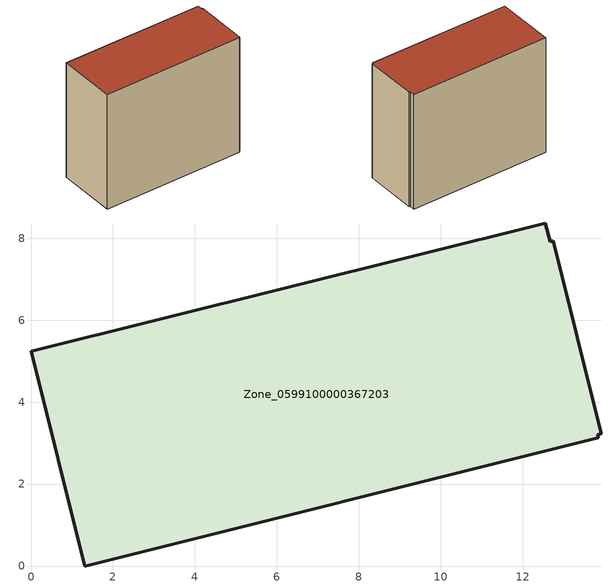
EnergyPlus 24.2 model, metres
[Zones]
Zone_0599100000367203
 floor ground (C_G): 12.56,8.37 12.67,7.92 12.75,7.93 13.92,3.23 13.83,3.21 13.85,3.13 1.31,0 0,5.24 z0
 wall outside (C_F): 13.92,3.23 12.75,7.93 12.67,7.92 12.56,8.37 0,5.24 1.31,0 13.85,3.13 13.83,3.21 13.92,3.23 z0:11.02
 roof outside (C_R): 13.83,3.21 13.92,3.23 12.75,7.93 12.67,7.92 12.56,8.37 0,5.24 1.31,0 13.85,3.13 z11.02
[BUILDING]
Pand.0599100000367203: North Axis=0; Terrain=City; Loads Convergence Tolerance Value=0.04; Temperature Convergence Tolerance Value=0.4; Solar Distribution=FullExterior; Maximum Number of Warmup Days=25; Minimum Number of Warmup Days=1
[Site:Location]
Rotterdam.The.Hague.AP_ZH_NLD Design_Conditions: Latitude=51.96; Longitude=4.45; Time Zone=1; Elevation=-4.5
[SITE:GROUNDTEMPERATURE:BUILDINGSURFACE]
18, 18, 18, 18, 18, 18, 18, 18, 18, 18, 18, 18
[MATERIAL] Thermal Absorptance=0.9; Solar Absorptance=0.7; Visible Absorptance=0.7
Name | Roughness | Thickness | Conductivity | Density | Specific Heat
G.TI.1992-2005 | MediumSmooth | 0.15 | 0.06 | 540 | 1210
F.TI.1992-2005 | Rough | 0.3 | 0.12 | 1920 | 840
R.TI.1992-2005 | MediumRough | 0.2 | 0.08 | 1500 | 1000
[CONSTRUCTION]
C_G: G.TI.1992-2005
C_F: F.TI.1992-2005
C_R: R.TI.1992-2005
[ZONE]
Zone_0599100000367203: Type=1; Multiplier=1; Ceiling Height=Autocalculate; Volume=Autocalculate; Floor Area=autocalculate; Part of Total Floor Area=Yes
[ZONEINFILTRATION:DESIGNFLOWRATE]
Infil_Zone_0599100000367203: Zone or ZoneList or Space or SpaceList=Zone_0599100000367203; Schedule=AlwaysOn; Design Flow Rate Calculation Method=Flow/Area; Flow Rate per Floor Area=0.0015; Constant Term Coefficient=1; Temperature Term Coefficient=0; Velocity Term Coefficient=0; Velocity Squared Term Coefficient=0
[HVACTEMPLATE:ZONE:IDEALLOADSAIRSYSTEM]
Zone_0599100000367203: Maximum Heating Supply Air Temperature=50; Minimum Cooling Supply Air Temperature=13; Maximum Heating Supply Air Humidity Ratio=0.0156; Minimum Cooling Supply Air Humidity Ratio=0.0077; Heating Limit=NoLimit; Cooling Limit=NoLimit; Dehumidification Control Type=ConstantSensibleHeatRatio; Cooling Sensible Heat Ratio=0.7; Dehumidification Setpoint=60; Humidification Control Type=None; Humidification Setpoint=30; Outdoor Air Method=None; Outdoor Air Flow Rate per Person=0.00944; Outdoor Air Flow Rate per Zone Floor Area=0; Outdoor Air Flow Rate per Zone=0; Demand Controlled Ventilation Type=None; Outdoor Air Economizer Type=NoEconomizer; Heat Recovery Type=None; Sensible Heat Recovery Effectiveness=0.7; Latent Heat Recovery Effectiveness=0.65
[ZONECONTROL:THERMOSTAT]
ThermostatControl_Zone_0599100000367203: Zone or ZoneList=Zone_0599100000367203; Control Type Schedule=DualSetpointControlType; Control 1=Thermostat_Zone_0599100000367203; Temperature Difference Between Cutout And Setpoint=0
[THERMOSTATSETPOINT:DUALSETPOINT]
Thermostat_Zone_0599100000367203: Heating Setpoint Temperature Schedule=HeatingSetpoint_Zone_0599100000367203; Cooling Setpoint Temperature Schedule=CoolingSetpoint_Zone_0599100000367203
[SCHEDULE:COMPACT]
HeatingSetpoint_Zone_0599100000367203: Through: 12/31, For: AllDays, Until: 24:00, 21
CoolingSetpoint_Zone_0599100000367203: Through: 12/31, For: AllDays, Until: 24:00, 24
DualSetpointControlType: Through: 12/31, For: AllDays, Until: 24:00, 4
AlwaysOn: Through: 12/31, For: AllDays, Until: 24:00, 1
